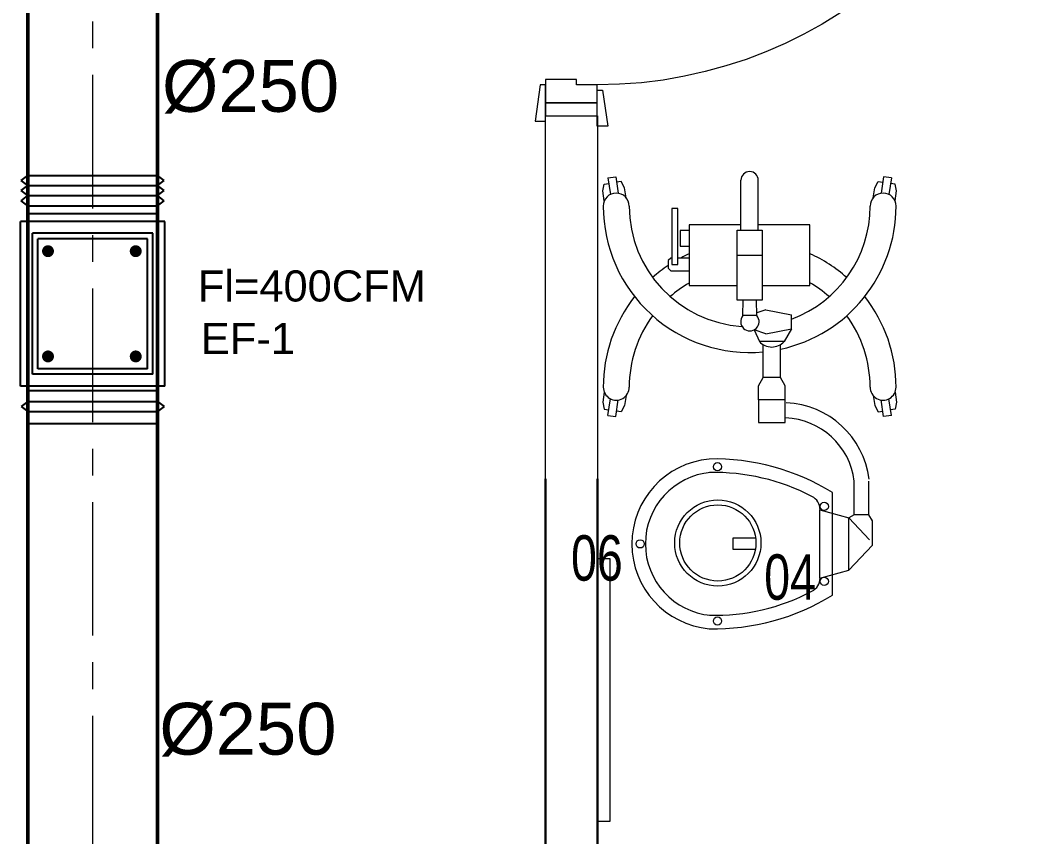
# Model space of a CAD drawing. Header units: millimetres. Extents: x -160614 to 59925, y -157025 to 0.
# Drawn here: x -38065 to -36093, y -114333 to -112758 of the extents above; entities that cross this region are included whole.
import ezdxf

# ---------------------------------------------------------------- set-up
doc = ezdxf.new("R2010")
doc.units = ezdxf.units.MM
doc.header["$LTSCALE"] = 8
doc.linetypes.add('AXES', pattern=[50.8, 31.75, -6.35, 6.35, -6.35])
for name, color, linetype in [('45', 7, 'Continuous'), ('A-EXH', 1, 'Continuous'), ('A-EXH-texts', 1, 'Continuous'), ('A-EXH-thin', 8, 'Continuous'), ('MC-EX-EQPM-texts', 2, 'Continuous'), ('X-WHITE glass', 9, 'Continuous')]:
    doc.layers.add(name, color=color, linetype=linetype)
for name, color, linetype, lineweight in [('72_EGR_EQP_TAG', 9, 'Continuous', 5), ('LOADING', 9, 'Continuous', 5), ('Walls', 9, 'Continuous', 5), ('Wooden Joinery', 9, 'Continuous', 5)]:
    doc.layers.add(name, color=color, linetype=linetype, lineweight=lineweight)
doc.styles.add('ARIAL', font='arial.ttf')
doc.styles.add('X3G_ENTITY_257CFD', font='swisscl.ttf', dxfattribs={"height": 200})

# ---------------------------------------------------------------- blocks, each defined once
blk = doc.blocks.new('HVACFF')
at = {"layer": '45', "color": 2}
for p, q in [((-38064.1, -113067.1), (-38051.2, -113057.4)), ((-38064.1, -113067.1), (-38051.2, -113057.4)), ((-38051.2, -113057.4), (-37800.8, -113057.4)), ((-38051.2, -113057.4), (-37800.8, -113057.4)), ((-38051.2, -113057.4), (-37800.8, -113057.4)), ((-38051.2, -113057.4), (-37800.8, -113057.4)), ((-37787.9, -113067.1), (-37800.8, -113057.4)), ((-37787.9, -113067.1), (-37800.8, -113057.4)), ((-38051.2, -113076.9), (-38064.1, -113067.1)), ((-38051.2, -113076.9), (-38064.1, -113067.1)), ((-38064.1, -113086.7), (-38051.2, -113076.9)), ((-38064.1, -113086.7), (-38051.2, -113076.9)), ((-38051.2, -113076.9), (-37800.8, -113076.9)), ((-38051.2, -113076.9), (-37800.8, -113076.9)), ((-37800.8, -113076.9), (-37787.9, -113067.1)), ((-37800.8, -113076.9), (-37787.9, -113067.1)), ((-37787.9, -113086.7), (-37800.8, -113076.9)), ((-37787.9, -113086.7), (-37800.8, -113076.9)), ((-38051.2, -113096.4), (-38064.1, -113086.7)), ((-38051.2, -113096.4), (-38064.1, -113086.7)), ((-38064.1, -113106.2), (-38051.2, -113096.4)), ((-38064.1, -113106.2), (-38051.2, -113096.4)), ((-38051.2, -113096.4), (-37800.8, -113096.4)), ((-38051.2, -113096.4), (-37800.8, -113096.4)), ((-37800.8, -113096.4), (-37787.9, -113086.7)), ((-37800.8, -113096.4), (-37787.9, -113086.7)), ((-37787.9, -113106.2), (-37800.8, -113096.4)), ((-37787.9, -113106.2), (-37800.8, -113096.4)), ((-38051.2, -113116), (-38064.1, -113106.2)), ((-38051.2, -113116), (-38064.1, -113106.2)), ((-38051.2, -113116), (-37800.8, -113116)), ((-38051.2, -113116), (-37800.8, -113116)), ((-37800.8, -113116), (-37787.9, -113106.2)), ((-37800.8, -113116), (-37787.9, -113106.2)), ((-38042.5, -113441.1), (-38042.5, -113169)), ((-37810, -113169), (-38042.5, -113169)), ((-38042.5, -113441.1), (-38042.5, -113169)), ((-37810, -113169), (-38042.5, -113169)), ((-37810, -113441.1), (-37810, -113169)), ((-37810, -113441.1), (-37810, -113169)), ((-37810, -113441.1), (-38042.5, -113441.1)), ((-37810, -113441.1), (-38042.5, -113441.1)), ((-38051.2, -113493.2), (-38064.1, -113503)), ((-38051.2, -113493.2), (-38064.1, -113503)), ((-38051.2, -113493.2), (-37800.8, -113493.2)), ((-38051.2, -113493.2), (-37800.8, -113493.2)), ((-37800.8, -113493.2), (-37787.9, -113503)), ((-37800.8, -113493.2), (-37787.9, -113503)), ((-38064.1, -113503), (-38051.2, -113512.8)), ((-38064.1, -113503), (-38051.2, -113512.8)), ((-38051.2, -113512.8), (-37800.8, -113512.8)), ((-38051.2, -113512.8), (-37800.8, -113512.8)), ((-37787.9, -113503), (-37800.8, -113512.8)), ((-37787.9, -113503), (-37800.8, -113512.8))]:
    blk.add_line(p, q, dxfattribs=at)
at = {"layer": '45', "color": 6}
for p, q in [((-38065.5, -113464.1), (-38065.5, -113146)), ((-37787, -113146), (-38065.5, -113146)), ((-38065.5, -113464.1), (-38065.5, -113146)), ((-37787, -113146), (-38065.5, -113146)), ((-37787, -113464.1), (-37787, -113146)), ((-37787, -113464.1), (-37787, -113146)), ((-37787, -113464.1), (-38065.5, -113464.1)), ((-37787, -113464.1), (-38065.5, -113464.1))]:
    blk.add_line(p, q, dxfattribs=at)
at = {"layer": '45', "color": 7}
for p, q in [((-38032, -113430.6), (-38032, -113179.5)), ((-37820.5, -113179.5), (-38032, -113179.5)), ((-38032, -113430.6), (-38032, -113179.5)), ((-37820.5, -113179.5), (-38032, -113179.5)), ((-37820.5, -113430.6), (-37820.5, -113179.5)), ((-37820.5, -113430.6), (-37820.5, -113179.5)), ((-37820.5, -113430.6), (-38032, -113430.6)), ((-37820.5, -113430.6), (-38032, -113430.6))]:
    blk.add_line(p, q, dxfattribs=at)
at = {"layer": '45', "color": 2, "const_width": 11.5}
for points in [[(-38012.3, -113209.3, 1), (-38012.3, -113197.8, 1)], [(-38012.3, -113209.3, 1), (-38012.3, -113197.8, 1)], [(-37843, -113209.3, 1), (-37843, -113197.8, 1)], [(-37843, -113209.3, 1), (-37843, -113197.8, 1)], [(-38012.3, -113412.3, 1), (-38012.3, -113400.8, 1)], [(-38012.3, -113412.3, 1), (-38012.3, -113400.8, 1)], [(-37843, -113412.3, 1), (-37843, -113400.8, 1)], [(-37843, -113412.3, 1), (-37843, -113400.8, 1)]]:
    blk.add_lwpolyline(points, format="xyb", close=True, dxfattribs=at)
at = {"layer": 'A-EXH', "lineweight": 50, "ltscale": 1.014}
for p, q in [((-38051.2, -111627.2), (-38051.2, -115918.3)), ((-38051.2, -111627.2), (-38051.2, -115918.3)), ((-37801.2, -111627.2), (-37801.2, -115918.3)), ((-37801.2, -111627.2), (-37801.2, -115918.3))]:
    blk.add_line(p, q, dxfattribs=at)
at = {"layer": 'A-EXH', "lineweight": 25, "ltscale": 1.02}
for p, q in [((-38051.2, -113035.8), (-38051.2, -113057.4)), ((-38051.2, -113035.8), (-38051.2, -113057.4)), ((-37801.2, -113035.8), (-37801.2, -113057.4)), ((-37801.2, -113035.8), (-37801.2, -113057.4)), ((-38051.2, -113116), (-38051.2, -113145.5)), ((-38051.2, -113116), (-38051.2, -113145.5)), ((-37801.2, -113116), (-37801.2, -113145.5)), ((-37801.2, -113116), (-37801.2, -113145.5)), ((-37801.2, -113131.5), (-38051.2, -113131.5)), ((-37801.2, -113131.5), (-38051.2, -113131.5)), ((-38051.2, -113493.2), (-38051.2, -113464.1)), ((-38051.2, -113493.2), (-38051.2, -113464.1)), ((-37801.2, -113472.7), (-38051.2, -113472.7)), ((-37801.2, -113472.7), (-38051.2, -113472.7)), ((-37801.2, -113493.2), (-37801.2, -113464.1)), ((-37801.2, -113493.2), (-37801.2, -113464.1)), ((-38051.2, -113536.5), (-38051.2, -113512.8)), ((-38051.2, -113536.5), (-38051.2, -113512.8)), ((-37801.2, -113536.5), (-37801.2, -113512.8)), ((-37801.2, -113536.5), (-37801.2, -113512.8)), ((-37801.2, -113536.5), (-38051.2, -113536.5)), ((-37801.2, -113536.5), (-38051.2, -113536.5))]:
    blk.add_line(p, q, dxfattribs=at)
at = {"layer": 'A-EXH-thin', "linetype": 'AXES', "lineweight": 20, "ltscale": 1.014}
blk.add_line((-37926.2, -111627.2), (-37926.2, -115918.3), dxfattribs=at)
blk.add_line((-37926.2, -111627.2), (-37926.2, -115918.3), dxfattribs=at)
at = {"layer": 'A-EXH-texts', "lineweight": 15, "style": 'ARIAL'}
for p in [(-37792.3, -112934.7), (-37792.3, -112934.7), (-37797.4, -114174.8), (-37797.4, -114174.8)]:
    blk.add_text('Ø250', height=100, dxfattribs=at).set_placement(p)
at = {"layer": 'MC-EX-EQPM-texts', "lineweight": 15, "style": 'ARIAL'}
for s, p in [('Fl=400CFM', (-37723.3, -113300.6)), ('Fl=400CFM', (-37723.3, -113300.6)), ('EF-1', (-37717.4, -113401.9)), ('EF-1', (-37717.4, -113401.9))]:
    blk.add_text(s, height=60, dxfattribs=at).set_placement(p)
blk = doc.blocks.new('A$C72370EFE')
at = {"layer": 'Wooden Joinery'}
for p, q in [((-0.01, -0.03), (-0.01, -0.07)), ((0, -0.03), (-0.01, -0.03)), ((0.04, -0.03), (0.05, -0.03)), ((0.05, -0.03), (0.05, -0.07)), ((-0.01, -0.04), (-0.02, -0.04)), ((0.05, -0.04), (0.06, -0.04)), ((-0.05, -0.07), (-0.05, -0.16)), ((-0.03, -0.07), (-0.03, -0.16)), ((-0.01, -0.06), (-0.02, -0.06)), ((0, -0.07), (-0.01, -0.07)), ((0.04, -0.07), (0.05, -0.07)), ((0.05, -0.06), (0.06, -0.06)), ((0.07, -0.07), (0.07, -0.16)), ((0.09, -0.07), (0.09, -0.16)), ((-0.01, -0.17), (-0.02, -0.17)), ((-0.01, -0.17), (-0.01, -0.19)), ((0.05, -0.17), (0.06, -0.17)), ((0.05, -0.17), (0.05, -0.19)), ((-0.01, -0.19), (-0.02, -0.19)), ((0.05, -0.19), (0.06, -0.19))]:
    blk.add_line(p, q, dxfattribs=at)
for centre, radius, start, end in [((-0.02, -0.07), 0.03, 90, 180), ((0.06, -0.07), 0.03, 0, 90), ((-0.02, -0.07), 0.01, 90, 180), ((0.06, -0.07), 0.01, 0, 90), ((-0.02, -0.16), 0.03, 180, 270), ((-0.02, -0.16), 0.01, 180, 270), ((0.06, -0.16), 0.01, 270, 0), ((0.06, -0.16), 0.03, 270, 0)]:
    blk.add_arc(centre, radius, start, end, dxfattribs=at)
blk = doc.blocks.new('A$C5DAD61B4')
at = {"layer": 'Wooden Joinery'}
for points in [[(80, 959.1), (80, 969.1), (10, 979.1), (10, 959.1)], [(940, 959.1), (940, 969.1), (1010, 979.1), (1010, 959.1)], [(70, 859.1), (70, 849.1), (0, 839.1), (0, 859.1)], [(120, 859.1), (120, 0), (80, 0), (80, 859.1)], [(950, 859.1), (950, 849.1), (1020, 839.1), (1020, 859.1)]]:
    blk.add_lwpolyline(points, close=True, dxfattribs=at)
for points in [[(45, 859.1), (45, 959.1), (20, 959.1), (20, 859.1), (45, 859.1)], [(45, 859.1), (80, 859.1), (80, 899.1), (90, 899.1), (90, 959.1), (45, 959.1), (45, 859.1)], [(975, 859.1), (940, 859.1), (940, 899.1), (930, 899.1), (930, 959.1), (975, 959.1), (975, 859.1)], [(975, 859.1), (975, 959.1), (1000, 959.1), (1000, 859.1), (975, 859.1)]]:
    blk.add_lwpolyline(points, dxfattribs=at)
blk.add_arc((80, 859.1), 860, 272.666, 0, dxfattribs=at)
at = {"layer": 'Wooden Joinery', "xscale": 999.9999999998854, "yscale": 999.9999999998854, "zscale": 999.9999999998854, "rotation": 180}
blk.add_blockref('A$C72370EFE', (120, 0), dxfattribs=at)
blk = doc.blocks.new('mobile light')
at = {"layer": 'LOADING'}
for p, q in [((1882.58, -498.29), (1882.35, -499.8)), ((1882.58, -498.29), (1885.78, -498.78)), ((1883.78, -497.56), (1883.65, -498.45)), ((1885.1, -497.29), (1883.78, -497.56)), ((1887.04, -497.59), (1885.1, -497.29)), ((1923.94, -497.59), (1925.88, -497.29)), ((1928.41, -498.29), (1925.2, -498.78)), ((1925.88, -497.29), (1927.2, -497.56)), ((1927.2, -497.56), (1927.33, -498.45)), ((1928.41, -498.29), (1928.63, -499.8)), ((1882.35, -499.8), (1885.55, -500.28)), ((1883.28, -500.85), (1883.42, -499.96)), ((1884.47, -501.5), (1883.28, -500.85)), ((1928.63, -499.8), (1925.43, -500.28)), ((1926.52, -501.5), (1927.7, -500.85)), ((1927.7, -500.85), (1927.56, -499.96)), ((1886.4, -501.79), (1884.47, -501.5)), ((1924.58, -501.79), (1926.52, -501.5)), ((1947.59, -502.62), (1941.09, -502.62)), ((1948.76, -501.94), (1947.59, -502.62)), ((1947.59, -502.62), (1947.59, -505.45)), ((1948.15, -506.5), (1952.41, -502.55)), ((1953.47, -501.94), (1948.76, -501.94)), ((1958.23, -506.5), (1953.47, -501.94)), ((1947.59, -505.45), (1941.09, -505.45)), ((1946.6, -512.08), (1948.15, -506.5)), ((1947.59, -505.45), (1948.15, -506.5)), ((1958.23, -506.5), (1948.15, -506.5)), ((1959.78, -512.08), (1958.23, -506.5)), ((1963.08, -509.67), (1943.3, -509.67)), ((1959.78, -512.08), (1946.6, -512.08)), ((1908.01, -522.53), (1909, -517.55)), ((1911.69, -517.55), (1909, -517.55)), ((1912.69, -522.53), (1911.69, -517.55)), ((1911.69, -517.55), (1914.17, -518.99)), ((1914.17, -518.99), (1914.17, -523.77)), ((1921.08, -519.69), (1914.74, -519.69)), ((1922.73, -518.8), (1921.08, -519.69)), ((1921.08, -519.69), (1921.08, -523.01)), ((1921.08, -519.69), (1921.08, -523.01)), ((1925.38, -518.8), (1922.73, -518.8)), ((1908.01, -522.53), (1908.62, -524.28)), ((1912.69, -522.53), (1911.9, -524.78)), ((1892.68, -523.97), (1883.05, -523.97)), ((1892.68, -528.06), (1892.68, -523.24)), ((1892.68, -523.24), (1906.16, -523.24)), ((1897.5, -528.06), (1897.5, -523.24)), ((1906.16, -523.24), (1906.16, -528.06)), ((1909.15, -524.25), (1906.16, -524.32)), ((1909.15, -524.25), (1909.15, -526.94)), ((1911.9, -524.78), (1914.17, -523.77)), ((1921.08, -523.01), (1914.77, -523.01)), ((1922.73, -523.93), (1921.08, -523.04)), ((1925.38, -523.93), (1922.73, -523.93)), ((1892.68, -527.34), (1883.05, -527.34)), ((1906.16, -528.06), (1892.68, -528.06)), ((1909.15, -526.94), (1906.16, -526.87)), ((1884.47, -549.77), (1883.28, -550.42)), ((1886.4, -549.48), (1884.47, -549.77)), ((1924.58, -549.48), (1926.52, -549.77)), ((1926.52, -549.77), (1927.7, -550.42)), ((1882.35, -551.47), (1885.55, -550.99)), ((1882.58, -552.98), (1882.35, -551.47)), ((1883.28, -550.42), (1883.42, -551.31)), ((1928.63, -551.47), (1925.43, -550.99)), ((1927.7, -550.42), (1927.56, -551.31)), ((1928.41, -552.98), (1928.63, -551.47)), ((1882.58, -552.98), (1885.78, -552.5)), ((1883.78, -553.71), (1883.65, -552.82)), ((1885.1, -553.98), (1883.78, -553.71)), ((1887.04, -553.69), (1885.1, -553.98)), ((1923.94, -553.69), (1925.88, -553.98)), ((1928.41, -552.98), (1925.2, -552.5)), ((1925.88, -553.98), (1927.2, -553.71)), ((1927.2, -553.71), (1927.33, -552.82))]:
    blk.add_line(p, q, dxfattribs=at)
for points in [[(1903.33, -523.24), (1903.33, -514.02), (1891.61, -514.02), (1891.61, -523.97)], [(1954.27, -524.55), (1954.27, -528.82), (1952.05, -528.82), (1952.05, -524.5)], [(1891.61, -527.34), (1891.61, -537.34), (1903.33, -537.34), (1903.33, -528.06)], [(1892.74, -537.34), (1892.74, -539.04), (1895.76, -539.04), (1895.76, -537.34)], [(1898.05, -537.34), (1898.05, -539.5)], [(1898.05, -540.63), (1898.05, -540.87), (1898.53, -541.35), (1900.02, -541.35), (1900.5, -540.87), (1900.5, -537.34)]]:
    blk.add_lwpolyline(points, dxfattribs=at)
for points in [[(1929.78, -518.8), (1925.38, -518.8), (1925.38, -523.93), (1929.78, -523.93)], [(1899.3, -539.5), (1888.5, -539.5), (1888.5, -540.63), (1899.3, -540.63)]]:
    blk.add_lwpolyline(points, close=True, dxfattribs=at)
for centre, radius in [((1945.96, -511.25), 0.793), ((1960.42, -511.25), 0.793), ((1953.01, -531.79), 8.32), ((1953.01, -531.79), 7.35), ((1938.31, -531.85), 0.793), ((1968.07, -531.85), 0.793), ((1953.19, -546.77), 0.793)]:
    blk.add_circle(centre, radius, dxfattribs=at)
for centre, radius, start, end in [((1888.02, -499.89), 2.5, 90, 270), ((1888.02, -525.64), 28.25, 12.1463, 90), ((1922.96, -525.64), 28.25, 90, 128.2073), ((1922.96, -499.89), 2.5, 270, 90), ((1888.02, -525.64), 23.25, 20.3387, 90), ((1922.96, -525.64), 23.25, 90, 126.3743), ((1942.82, -519.31), 16.86, 97.1293, 177.6115), ((1942.82, -519.31), 13.97, 97.1293, 177.6115), ((1922.96, -525.64), 28.25, 138.4974, 155.7305), ((1922.96, -525.64), 23.25, 138.7224, 150.0382), ((1980.13, -532.49), 43.32, 148.2167, 181.2501), ((1926.25, -532.49), 43.32, 358.7499, 31.7833), ((1946.6, -514.96), 2.89, 90, 152.4092), ((1959.78, -514.96), 2.89, 27.5908, 90), ((1980.13, -532.49), 40.72, 152.4092, 181.2501), ((1926.25, -532.49), 40.72, 358.7499, 27.5908), ((1911.94, -521.38), 3.27, 313.0112, 46.9888), ((1883.05, -525.65), 1.68, 90, 270), ((1888.02, -525.64), 28.25, 270, 5.3386), ((1910.32, -525.6), 1.78, 229.0673, 130.9327), ((1888.02, -525.64), 23.25, 270, 356.3184), ((1953.19, -531.93), 16.44, 185.2361, 354.7639), ((1953.19, -531.93), 13.84, 185.2361, 354.7639), ((1922.96, -525.64), 28.25, 204.483, 208.105), ((1922.96, -525.64), 23.25, 210.2349, 221.2776), ((1922.96, -525.64), 28.25, 213.7985, 221.5026), ((1922.96, -525.64), 23.25, 233.6257, 270), ((1922.96, -525.64), 28.25, 231.7927, 270), ((1888.02, -551.39), 2.5, 90, 270), ((1922.96, -551.39), 2.5, 270, 90)]:
    blk.add_arc(centre, radius, start, end, dxfattribs=at)
blk = doc.blocks.new('1stF')
at = {"layer": 'LOADING', "color": 9, "elevation": 0}
blk.add_lwpolyline([(-36927.3, -113797), (-36952.3, -113797), (-36952.3, -114303), (-36927.3, -114303), (-36927.3, -113797)], dxfattribs=at)
at = {"layer": 'Walls', "color": 9}
for p, q in [((-37052.3, -113642.6, 0.1), (-37052.3, -112942.6, 0.1)), ((-37052.3, -112942.6, 0.1), (-36952.3, -112942.6, 0.1)), ((-36952.3, -112942.6, 0.1), (-36952.3, -113642.6, 0.1))]:
    blk.add_line(p, q, dxfattribs=at)
at = {"layer": 'X-WHITE glass', "color": 9, "lineweight": 30, "ltscale": 6}
for p, q in [((-37052.3, -113642.6, 0.1), (-37052.3, -115862.6, 0.1)), ((-36952.3, -115862.6, 0.1), (-36952.3, -113642.6, 0.1))]:
    blk.add_line(p, q, dxfattribs=at)
at = {"layer": 'LOADING', "color": 9, "xscale": 10, "yscale": 10, "zscale": 10, "rotation": 269.9999999999999}
blk.add_blockref('mobile light', (-31402, -94236.3, -0.1), dxfattribs=at)
at = {"layer": 'Wooden Joinery', "color": 9, "xscale": -1, "rotation": 90}
blk.add_blockref('A$C5DAD61B4', (-36093.3, -111942.6, 0.1), dxfattribs=at)
at = {"layer": '72_EGR_EQP_TAG', "color": 9, "char_height": 87.47, "attachment_point": 2, "style": 'X3G_ENTITY_257CFD'}
for s, insert in [('06', (-36953.2, -113751.6, 0)), ('04', (-36580.5, -113788.5, -0.1))]:
    blk.add_mtext(s, dxfattribs=dict(at, insert=insert))

msp = doc.modelspace()

# ---------------------------------------------------------------- linework, layer by layer
at = {"layer": 'A-EXH-thin', "linetype": 'AXES', "lineweight": 20, "ltscale": 1.014}
msp.add_line((-37926.2, -111627.2), (-37926.2, -115918.3), dxfattribs=at)

# ---------------------------------------------------------------- block references
at = {"layer": '72_EGR_EQP_TAG'}
msp.add_blockref('1stF', (0, 0), dxfattribs=at)
at = {"layer": 'A-EXH'}
msp.add_blockref('HVACFF', (0, 0), dxfattribs=at)

doc.saveas('drawing.dxf')
